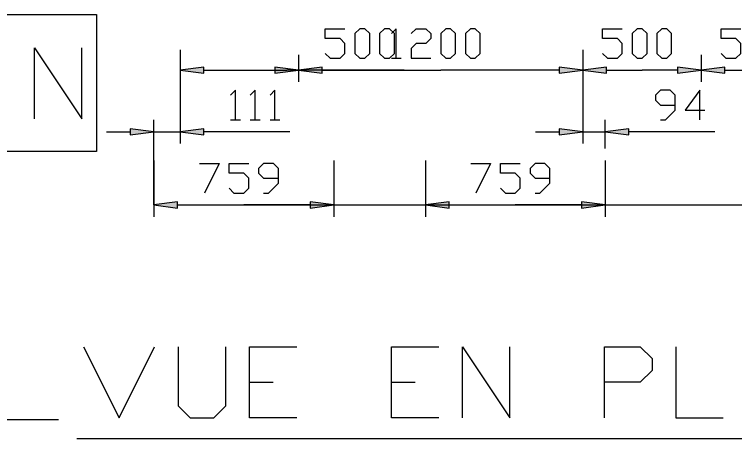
# Model space of a CAD drawing. Header units: millimetres. Extents: x 53635 to 142317, y 101101 to 147193.
# Drawn here: x 70416 to 73456, y 102961 to 104751 of the extents above; entities that cross this region are included whole.
import ezdxf

# ---------------------------------------------------------------- set-up
doc = ezdxf.new("R2010")
doc.units = ezdxf.units.MM
doc.header["$LTSCALE"] = 0.5
doc.header["$MEASUREMENT"] = 0
doc.layers.get('0').update_dxf_attribs({"lineweight": 0})
doc.layers.add('COT', color=3, linetype='Continuous', lineweight=0)
doc.styles.add('_TCW_TXTSTY_1', font='TIMES.TTF')
doc.styles.get("Standard").update_dxf_attribs({"font": 'TXT.SHX'})
doc.dimstyles.get("Standard").update_dxf_attribs({"dimscale": 10, "dimtxt": 1.5, "dimasz": 2, "dimexe": 1, "dimexo": 1, "dimgap": 1, "dimtad": 1, "dimrnd": 0.5, "dimdsep": 46, "dimtxsty": '_TCW_TXTSTY_1', "dimcen": 0.09, "dimclrd": 3, "dimclre": 3, "dimclrt": 3, "dimadec": 0, "dimazin": 0, "dimtfac": 1, "dimtdec": 3, "dimtmove": 0, "dimatfit": 0, "dimfxl": 1, "dimfrac": 2, "dimtolj": 1, "dimtzin": 0, "dimarcsym": 0})

# ---------------------------------------------------------------- blocks, each defined once
blk = doc.blocks.new('*D124')
at = {"layer": 'COT', "linetype": 'Continuous', "ltscale": 2}
for points in [[(72815.9, 104516), (72915.9, 104503), (72915.9, 104529)], [(73315.8, 104516), (73215.8, 104529), (73215.8, 104503)]]:
    blk.add_hatch(color=3, dxfattribs=at).paths.add_polyline_path(points)
at = {"linetype": 'ByBlock', "flags": 128}
for points in [[(72899.2, 104586.8), (72920, 104566), (72961.7, 104566), (72982.5, 104586.8), (72982.5, 104628.5), (72961.7, 104649.3), (72899.2, 104649.3), (72899.2, 104691), (72982.5, 104691)], [(73045, 104566), (73065.8, 104566), (73086.7, 104586.8), (73086.7, 104670.2), (73065.8, 104691), (73045, 104691), (73024.2, 104670.2), (73024.2, 104586.8), (73045, 104566)], [(73149.2, 104566), (73170, 104566), (73190.8, 104586.8), (73190.8, 104670.2), (73170, 104691), (73149.2, 104691), (73128.3, 104670.2), (73128.3, 104586.8), (73149.2, 104566)]]:
    blk.add_lwpolyline(points, dxfattribs=at)
at = {"layer": 'COT', "color": 3, "linetype": 'Continuous', "ltscale": 2}
for p, q in [((72815.9, 104601.5), (72815.9, 104466)), ((73315.8, 104581.1), (73315.8, 104466))]:
    blk.add_line(p, q, dxfattribs=at)
at = {"layer": 'COT', "color": 3, "linetype": 'Continuous', "ltscale": 2, "flags": 128}
for points in [[(72815.9, 104516), (72915.9, 104503), (72915.9, 104529)], [(73315.8, 104516), (73215.8, 104529), (73215.8, 104503)]]:
    blk.add_lwpolyline(points, close=True, dxfattribs=at)
for points in [[(72915.9, 104516), (72915.9, 104516), (72915.9, 104516), (73065.8, 104516)], [(73215.8, 104516), (73215.8, 104516), (73215.8, 104516), (73065.8, 104516)]]:
    blk.add_lwpolyline(points, dxfattribs=at)
blk = doc.blocks.new('*D125')
at = {"layer": 'COT', "linetype": 'Continuous', "ltscale": 2}
for points in [[(71115.9, 104516), (71215.9, 104503), (71215.9, 104529)], [(71615.8, 104516), (71515.8, 104529), (71515.8, 104503)]]:
    blk.add_hatch(color=3, dxfattribs=at).paths.add_polyline_path(points)
at = {"linetype": 'ByBlock', "flags": 128}
for points in [[(71728.3, 104586.8), (71749.1, 104566), (71790.8, 104566), (71811.6, 104586.8), (71811.6, 104628.5), (71790.8, 104649.3), (71728.3, 104649.3), (71728.3, 104691), (71811.6, 104691)], [(71874.1, 104566), (71895, 104566), (71915.8, 104586.8), (71915.8, 104670.2), (71895, 104691), (71874.1, 104691), (71853.3, 104670.2), (71853.3, 104586.8), (71874.1, 104566)], [(71978.3, 104566), (71999.1, 104566), (72020, 104586.8), (72020, 104670.2), (71999.1, 104691), (71978.3, 104691), (71957.5, 104670.2), (71957.5, 104586.8), (71978.3, 104566)]]:
    blk.add_lwpolyline(points, dxfattribs=at)
at = {"layer": 'COT', "color": 3, "linetype": 'Continuous', "ltscale": 2}
for p, q in [((71115.9, 104601.5), (71115.9, 104466)), ((71615.8, 104581.1), (71615.8, 104466))]:
    blk.add_line(p, q, dxfattribs=at)
at = {"layer": 'COT', "color": 3, "linetype": 'Continuous', "ltscale": 2, "flags": 128}
for points in [[(71115.9, 104516), (71215.9, 104503), (71215.9, 104529)], [(71615.8, 104516), (71515.8, 104529), (71515.8, 104503)]]:
    blk.add_lwpolyline(points, close=True, dxfattribs=at)
for points in [[(71215.9, 104516), (71515.8, 104516), (71515.8, 104516), (71565.8, 104516)], [(72061.6, 104516), (71728.3, 104516), (71615.8, 104516), (71565.8, 104516)]]:
    blk.add_lwpolyline(points, dxfattribs=at)
blk = doc.blocks.new('*D126')
at = {"layer": 'COT', "linetype": 'Continuous', "ltscale": 2}
for points in [[(71615.8, 104516), (71715.8, 104503), (71715.8, 104529)], [(72815.9, 104516), (72715.9, 104529), (72715.9, 104503)]]:
    blk.add_hatch(color=3, dxfattribs=at).paths.add_polyline_path(points)
at = {"linetype": 'ByBlock'}
blk.add_lwpolyline([(72028.3, 104566), (72028.3, 104691), (72007.5, 104670.2)], dxfattribs=at)
at = {"linetype": 'ByBlock', "flags": 128}
for points in [[(72090.8, 104670.2), (72111.7, 104691), (72153.3, 104691), (72174.2, 104670.2), (72174.2, 104649.3), (72153.3, 104628.5), (72111.7, 104628.5), (72090.8, 104607.7), (72090.8, 104566), (72174.2, 104566)], [(72236.7, 104566), (72257.5, 104566), (72278.3, 104586.8), (72278.3, 104670.2), (72257.5, 104691), (72236.7, 104691), (72215.8, 104670.2), (72215.8, 104586.8), (72236.7, 104566)], [(72340.8, 104566), (72361.7, 104566), (72382.5, 104586.8), (72382.5, 104670.2), (72361.7, 104691), (72340.8, 104691), (72320, 104670.2), (72320, 104586.8), (72340.8, 104566)], [(72007.5, 104566), (72049.2, 104566)]]:
    blk.add_lwpolyline(points, dxfattribs=at)
at = {"layer": 'COT', "color": 3, "linetype": 'Continuous', "ltscale": 2}
for p, q in [((72815.9, 104601.5), (72815.9, 104466)), ((71615.8, 104581.1), (71615.8, 104466))]:
    blk.add_line(p, q, dxfattribs=at)
at = {"layer": 'COT', "color": 3, "linetype": 'Continuous', "ltscale": 2, "flags": 128}
for points in [[(71615.8, 104516), (71715.8, 104503), (71715.8, 104529)], [(72815.9, 104516), (72715.9, 104529), (72715.9, 104503)]]:
    blk.add_lwpolyline(points, close=True, dxfattribs=at)
for points in [[(71715.8, 104516), (71715.8, 104516), (71715.8, 104516), (72215.8, 104516)], [(72715.9, 104516), (72715.9, 104516), (72715.9, 104516), (72215.8, 104516)]]:
    blk.add_lwpolyline(points, dxfattribs=at)
blk = doc.blocks.new('*D128')
at = {"layer": 'COT', "linetype": 'Continuous', "ltscale": 2}
for points in [[(73315.8, 104516), (73415.8, 104503), (73415.8, 104529)], [(73815.9, 104516), (73715.9, 104529), (73715.9, 104503)]]:
    blk.add_hatch(color=3, dxfattribs=at).paths.add_polyline_path(points)
at = {"linetype": 'ByBlock', "flags": 128}
for points in [[(73399.2, 104586.8), (73420, 104566), (73461.7, 104566), (73482.5, 104586.8), (73482.5, 104628.5), (73461.7, 104649.3), (73399.2, 104649.3), (73399.2, 104691), (73482.5, 104691)], [(73545, 104566), (73565.8, 104566), (73586.7, 104586.8), (73586.7, 104670.2), (73565.8, 104691), (73545, 104691), (73524.2, 104670.2), (73524.2, 104586.8), (73545, 104566)], [(73649.2, 104566), (73670, 104566), (73690.8, 104586.8), (73690.8, 104670.2), (73670, 104691), (73649.2, 104691), (73628.3, 104670.2), (73628.3, 104586.8), (73649.2, 104566)]]:
    blk.add_lwpolyline(points, dxfattribs=at)
at = {"layer": 'COT', "color": 3, "linetype": 'Continuous', "ltscale": 2}
for p, q in [((73815.9, 104601.5), (73815.9, 104466)), ((73315.8, 104581.1), (73315.8, 104466))]:
    blk.add_line(p, q, dxfattribs=at)
at = {"layer": 'COT', "color": 3, "linetype": 'Continuous', "ltscale": 2, "flags": 128}
for points in [[(73315.8, 104516), (73415.8, 104503), (73415.8, 104529)], [(73815.9, 104516), (73715.9, 104529), (73715.9, 104503)]]:
    blk.add_lwpolyline(points, close=True, dxfattribs=at)
for points in [[(73415.8, 104516), (73415.8, 104516), (73415.8, 104516), (73565.8, 104516)], [(73715.9, 104516), (73715.9, 104516), (73715.9, 104516), (73565.8, 104516)]]:
    blk.add_lwpolyline(points, dxfattribs=at)
blk = doc.blocks.new('*D133')
at = {"layer": 'COT', "linetype": 'Continuous', "ltscale": 2}
for points in [[(71005.1, 103947.3), (71105.1, 103934.3), (71105.1, 103960.3)], [(71764.1, 103947.3), (71664.1, 103960.3), (71664.1, 103934.3)]]:
    blk.add_hatch(color=3, dxfattribs=at).paths.add_polyline_path(points)
at = {"linetype": 'ByBlock', "flags": 128}
for points in [[(71197.1, 104122.3), (71280.5, 104122.3), (71218, 103997.3)], [(71322.1, 104018.2), (71343, 103997.3), (71384.6, 103997.3), (71405.5, 104018.2), (71405.5, 104059.8), (71384.6, 104080.7), (71322.1, 104080.7), (71322.1, 104122.3), (71405.5, 104122.3)], [(71468, 103997.3), (71488.8, 103997.3), (71530.5, 104039), (71530.5, 104101.5), (71509.6, 104122.3), (71468, 104122.3), (71447.1, 104101.5), (71447.1, 104080.7), (71468, 104059.8), (71530.5, 104059.8)]]:
    blk.add_lwpolyline(points, dxfattribs=at)
at = {"layer": 'COT', "color": 3, "linetype": 'Continuous', "ltscale": 2}
for p, q in [((71005.1, 104134.8), (71005.1, 103897.3)), ((71764.1, 104134.8), (71764.1, 103897.3))]:
    blk.add_line(p, q, dxfattribs=at)
at = {"layer": 'COT', "color": 3, "linetype": 'Continuous', "ltscale": 2, "flags": 128}
for points in [[(71005.1, 103947.3), (71105.1, 103934.3), (71105.1, 103960.3)], [(71764.1, 103947.3), (71664.1, 103960.3), (71664.1, 103934.3)]]:
    blk.add_lwpolyline(points, close=True, dxfattribs=at)
for points in [[(71105.1, 103947.3), (71105.1, 103947.3), (71105.1, 103947.3), (71384.6, 103947.3)], [(71664.1, 103947.3), (71664.1, 103947.3), (71664.1, 103947.3), (71384.6, 103947.3)]]:
    blk.add_lwpolyline(points, dxfattribs=at)
blk = doc.blocks.new('*D134')
at = {"layer": 'COT', "linetype": 'Continuous', "ltscale": 2}
for points in [[(72151.1, 103947.3), (72251.1, 103934.3), (72251.1, 103960.3)], [(72910.1, 103947.3), (72810.1, 103960.3), (72810.1, 103934.3)]]:
    blk.add_hatch(color=3, dxfattribs=at).paths.add_polyline_path(points)
at = {"linetype": 'ByBlock', "flags": 128}
for points in [[(72343.1, 104122.3), (72426.5, 104122.3), (72364, 103997.3)], [(72468.1, 104018.2), (72489, 103997.3), (72530.6, 103997.3), (72551.5, 104018.2), (72551.5, 104059.8), (72530.6, 104080.7), (72468.1, 104080.7), (72468.1, 104122.3), (72551.5, 104122.3)], [(72614, 103997.3), (72634.8, 103997.3), (72676.5, 104039), (72676.5, 104101.5), (72655.6, 104122.3), (72614, 104122.3), (72593.1, 104101.5), (72593.1, 104080.7), (72614, 104059.8), (72676.5, 104059.8)]]:
    blk.add_lwpolyline(points, dxfattribs=at)
at = {"layer": 'COT', "color": 3, "linetype": 'Continuous', "ltscale": 2}
for p, q in [((72151.1, 104134.8), (72151.1, 103897.3)), ((72910.1, 104134.8), (72910.1, 103897.3))]:
    blk.add_line(p, q, dxfattribs=at)
at = {"layer": 'COT', "color": 3, "linetype": 'Continuous', "ltscale": 2, "flags": 128}
for points in [[(72151.1, 103947.3), (72251.1, 103934.3), (72251.1, 103960.3)], [(72910.1, 103947.3), (72810.1, 103960.3), (72810.1, 103934.3)]]:
    blk.add_lwpolyline(points, close=True, dxfattribs=at)
for points in [[(72251.1, 103947.3), (72251.1, 103947.3), (72251.1, 103947.3), (72530.6, 103947.3)], [(72810.1, 103947.3), (72810.1, 103947.3), (72810.1, 103947.3), (72530.6, 103947.3)]]:
    blk.add_lwpolyline(points, dxfattribs=at)
blk = doc.blocks.new('*D138')
at = {"layer": 'COT', "linetype": 'Continuous', "ltscale": 2}
for points in [[(71005.1, 104255.9), (70905.1, 104268.9), (70905.1, 104242.9)], [(71115.9, 104255.9), (71215.9, 104242.9), (71215.9, 104268.9)]]:
    blk.add_hatch(color=3, dxfattribs=at).paths.add_polyline_path(points)
at = {"linetype": 'ByBlock'}
for points in [[(71349.2, 104305.9), (71349.2, 104430.9), (71328.4, 104410.1)], [(71432.6, 104305.9), (71432.6, 104430.9), (71411.7, 104410.1)], [(71515.9, 104305.9), (71515.9, 104430.9), (71495.1, 104410.1)]]:
    blk.add_lwpolyline(points, dxfattribs=at)
at = {"linetype": 'ByBlock', "flags": 128}
for points in [[(71328.4, 104305.9), (71370.1, 104305.9)], [(71411.7, 104305.9), (71453.4, 104305.9)], [(71495.1, 104305.9), (71536.7, 104305.9)]]:
    blk.add_lwpolyline(points, dxfattribs=at)
at = {"layer": 'COT', "color": 3, "linetype": 'Continuous', "ltscale": 2}
for p, q in [((71115.9, 104551.5), (71115.9, 104205.9)), ((71005.1, 103947.3), (71005.1, 104305.9))]:
    blk.add_line(p, q, dxfattribs=at)
at = {"layer": 'COT', "color": 3, "linetype": 'Continuous', "ltscale": 2, "flags": 128}
for points in [[(71005.1, 104255.9), (70905.1, 104268.9), (70905.1, 104242.9)], [(71115.9, 104255.9), (71215.9, 104242.9), (71215.9, 104268.9)]]:
    blk.add_lwpolyline(points, close=True, dxfattribs=at)
for points in [[(70805.1, 104255.9), (70905.1, 104255.9)], [(71578.4, 104255.9), (71328.4, 104255.9), (71215.9, 104255.9)]]:
    blk.add_lwpolyline(points, dxfattribs=at)
at = {"layer": 'COT', "color": 3, "linetype": 'Continuous', "ltscale": 2}
blk.add_lwpolyline([(71005.1, 104255.9), (71115.9, 104255.9)], dxfattribs=at)
blk = doc.blocks.new('*D139')
at = {"layer": 'COT', "linetype": 'Continuous', "ltscale": 2}
for points in [[(72815.9, 104255.9), (72715.9, 104268.9), (72715.9, 104242.9)], [(72910.1, 104255.9), (73010.1, 104242.9), (73010.1, 104268.9)]]:
    blk.add_hatch(color=3, dxfattribs=at).paths.add_polyline_path(points)
at = {"linetype": 'ByBlock', "flags": 128}
for points in [[(73143.5, 104305.9), (73164.3, 104305.9), (73206, 104347.6), (73206, 104410.1), (73185.1, 104430.9), (73143.5, 104430.9), (73122.6, 104410.1), (73122.6, 104389.3), (73143.5, 104368.4), (73206, 104368.4)], [(73310.1, 104305.9), (73310.1, 104430.9), (73247.6, 104347.6), (73331, 104347.6)]]:
    blk.add_lwpolyline(points, dxfattribs=at)
at = {"layer": 'COT', "color": 3, "linetype": 'Continuous', "ltscale": 2}
for p, q in [((72815.9, 104551.5), (72815.9, 104205.9)), ((72910.1, 104184.8), (72910.1, 104305.9))]:
    blk.add_line(p, q, dxfattribs=at)
at = {"layer": 'COT', "color": 3, "linetype": 'Continuous', "ltscale": 2, "flags": 128}
for points in [[(72815.9, 104255.9), (72715.9, 104268.9), (72715.9, 104242.9)], [(72910.1, 104255.9), (73010.1, 104242.9), (73010.1, 104268.9)]]:
    blk.add_lwpolyline(points, close=True, dxfattribs=at)
for points in [[(72615.9, 104255.9), (72715.9, 104255.9)], [(73372.6, 104255.9), (73122.6, 104255.9), (73010.1, 104255.9)]]:
    blk.add_lwpolyline(points, dxfattribs=at)
at = {"layer": 'COT', "color": 3, "linetype": 'Continuous', "ltscale": 2}
blk.add_lwpolyline([(72815.9, 104255.9), (72910.1, 104255.9)], dxfattribs=at)

msp = doc.modelspace()

# ---------------------------------------------------------------- linework, layer by layer
at = {"linetype": 'ByBlock', "flags": 128}
for points in [[(70500.86, 104310.69), (70500.86, 104610.69), (70700.86, 104310.69), (70700.86, 104610.69)], [(70707.85, 103348.92), (70857.85, 103048.92), (71007.85, 103348.92)], [(71107.85, 103348.92), (71107.85, 103098.92), (71157.85, 103048.92), (71257.85, 103048.92), (71307.85, 103098.92), (71307.85, 103348.92)], [(71607.85, 103048.92), (71407.85, 103048.92), (71407.85, 103348.92), (71607.85, 103348.92)], [(72207.85, 103048.92), (72007.85, 103048.92), (72007.85, 103348.92), (72207.85, 103348.92)], [(72307.85, 103048.92), (72307.85, 103348.92), (72507.85, 103048.92), (72507.85, 103348.92)], [(72907.85, 103048.92), (72907.85, 103348.92), (73057.85, 103348.92), (73107.85, 103298.92), (73107.85, 103248.92), (73057.85, 103198.92), (72907.85, 103198.92)], [(73207.85, 103348.92), (73207.85, 103048.92), (73407.85, 103048.92)]]:
    msp.add_lwpolyline(points, dxfattribs=at)
at = {"linetype": 'ByBlock'}
for points in [[(71407.85, 103198.92), (71507.85, 103198.92)], [(72007.85, 103198.92), (72107.85, 103198.92)]]:
    msp.add_lwpolyline(points, dxfattribs=at)
at = {"layer": 'COT', "ltscale": 2}
msp.add_line((71342.09, 103947.34), (80101.91, 103947.34), dxfattribs=at)
at = {"layer": 'COT', "color": 6}
for p, q in [((70602.36, 103041.17), (70366.18, 103041.17)), ((70679.75, 102961.39), (76811.34, 102961.39))]:
    msp.add_line(p, q, dxfattribs=at)
at = {"layer": 'COT'}
msp.add_lwpolyline([(69002.02, 104751.18), (70762.85, 104751.18), (70762.85, 104172.99), (69002.02, 104172.99)], close=True, dxfattribs=at)

# ---------------------------------------------------------------- dimensions: what is measured, and where the dimension line sits
at = {"layer": 'COT', "linetype": 'Continuous', "ltscale": 2}
for base, p1, p2, override, picture, middle in [((71615.79, 104515.99), (71115.89, 104651.51), (71615.79, 104631.14), {"dimscale": 50, "dimtxt": 2.5, "dimdec": 0, "dimtxsty": 'Standard', "dimtdec": 0}, '*D125', (71894.96, 104628.49)), ((72815.89, 104515.99), (71615.79, 104631.14), (72815.89, 104651.51), {"dimscale": 50, "dimtxt": 2.5, "dimdec": 0, "dimtxsty": 'Standard', "dimtdec": 0, "dimtmove": 1}, '*D126', (72215.84, 104628.49)), ((73315.79, 104515.99), (72815.89, 104651.51), (73315.79, 104631.14), {"dimscale": 50, "dimtxt": 2.5, "dimdec": 0, "dimtxsty": 'Standard', "dimtdec": 0, "dimtmove": 1}, '*D124', (73065.84, 104628.49)), ((73815.89, 104515.99), (73315.79, 104631.14), (73815.89, 104651.51), {"dimscale": 50, "dimtxt": 2.5, "dimdec": 0, "dimtxsty": 'Standard', "dimtdec": 0, "dimtmove": 1}, '*D128', (73565.84, 104628.49)), ((71115.89, 104255.92), (71005.14, 103897.34), (71115.89, 104601.51), {"dimscale": 50, "dimtxt": 2.5, "dimdec": 0, "dimtxsty": 'Standard', "dimtdec": 0}, '*D138', (71453.39, 104368.42)), ((72910.14, 104255.92), (72815.89, 104601.51), (72910.14, 104134.84), {"dimscale": 50, "dimtxt": 2.5, "dimdec": 0, "dimtxsty": 'Standard', "dimtdec": 0}, '*D139', (73247.64, 104368.42))]:
    dim = msp.add_linear_dim(base=base, p1=p1, p2=p2, dimstyle='Standard', override=override, dxfattribs=at)
    dim.commit()
    dim.dimension.update_dxf_attribs({"geometry": picture, "text_midpoint": middle})
for p1, p2, picture, middle in [((71005.14, 104184.84), (71764.14, 104184.84), '*D133', (71384.64, 104059.84)), ((72151.14, 104184.84), (72910.14, 104184.84), '*D134', (72530.64, 104059.84))]:
    dim = msp.add_aligned_dim(p1=p1, p2=p2, distance=-237.5, dimstyle='Standard', override={"dimscale": 50, "dimtxt": 2.5, "dimdec": 0, "dimtxsty": 'Standard', "dimtdec": 0}, dxfattribs=at)
    dim.commit()
    dim.dimension.update_dxf_attribs({"geometry": picture, "text_midpoint": middle})

doc.saveas('drawing.dxf')
